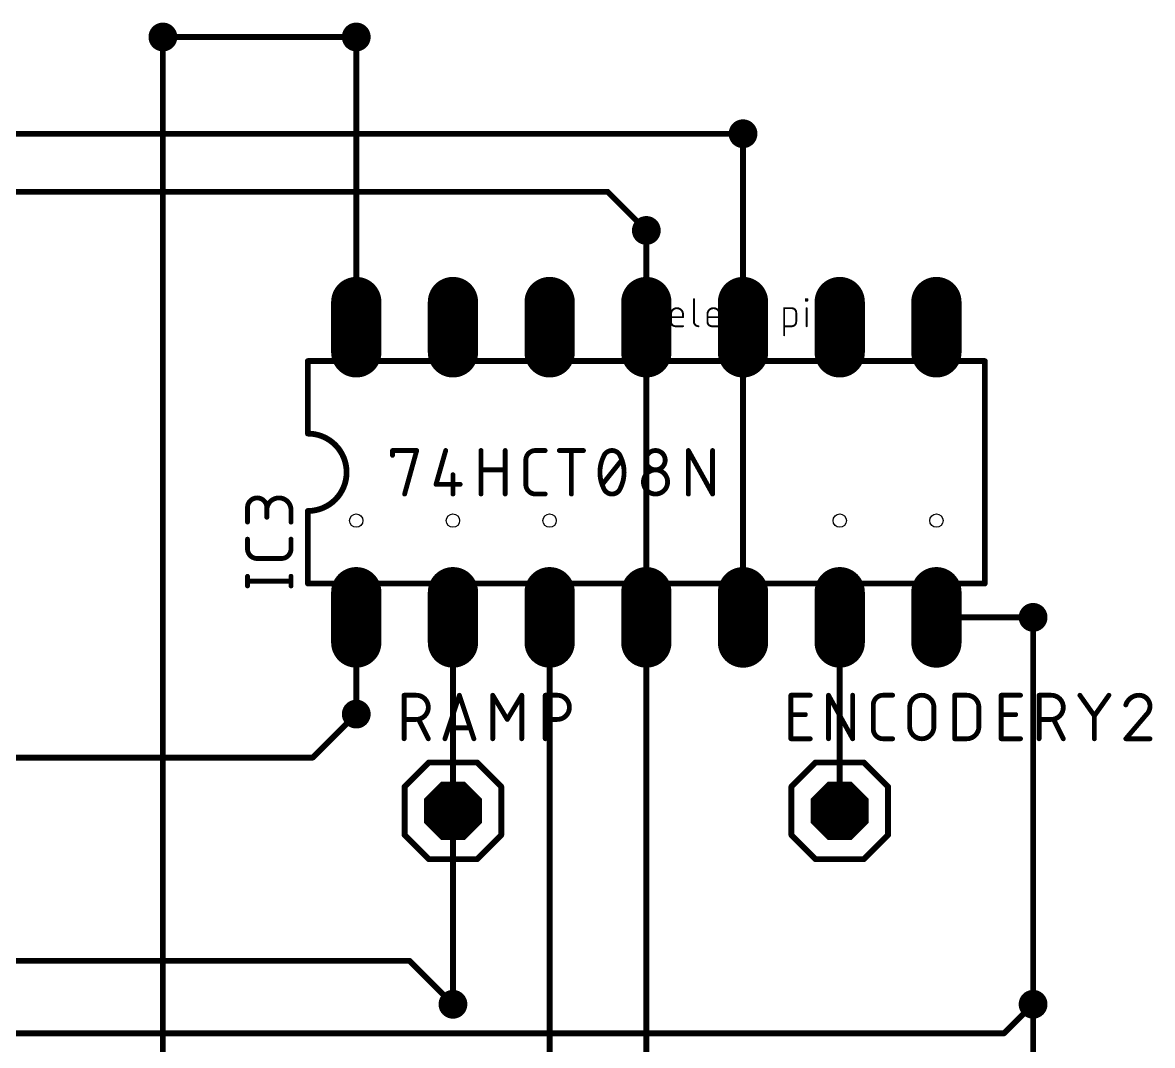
# Model space of a CAD drawing. Extents: x 0 to 254, y -39 to 254.
# Drawn here: x 47.11 to 76.79, y 26.86 to 53.72 of the extents above; entities that cross this region are included whole.
import ezdxf

# ---------------------------------------------------------------- set-up
doc = ezdxf.new("R2010")
doc.units = 0
for name, color, linetype in [('1', 12, 'CONTINUOUS'), ('16', 132, 'CONTINUOUS'), ('17', 110, 'CONTINUOUS'), ('18', 110, 'CONTINUOUS'), ('20', 31, 'CONTINUOUS'), ('21', 253, 'CONTINUOUS'), ('23', 53, 'CONTINUOUS'), ('25', 253, 'CONTINUOUS'), ('27', 253, 'CONTINUOUS'), ('51', 253, 'CONTINUOUS')]:
    doc.layers.add(name, color=color, linetype=linetype)

# ---------------------------------------------------------------- blocks, each defined once
blk = doc.blocks.new('RECT')
blk.add_solid([(-0.5, -0.5), (0.5, -0.5), (-0.5, 0.5), (0.5, 0.5)])
blk = doc.blocks.new('OCTAGONP')
at = {"const_width": 0.5}
blk.add_lwpolyline([(-0.25, -0.1036), (-0.25, 0.1036), (-0.1036, 0.25), (0.1036, 0.25), (0.25, 0.1036), (0.25, -0.1036), (0.1036, -0.25), (-0.1036, -0.25), (-0.25, -0.1036), (-0.25, 0.1036)], dxfattribs=at)
blk = doc.blocks.new('LONGP100')
at = {"const_width": 1}
blk.add_lwpolyline([(-0.5, 0), (0.5, 0)], dxfattribs=at)
at = {"const_width": 0.5}
for points in [[(-0.5, 0.25, 1), (-0.5, -0.25)], [(0.5, -0.25, 1), (0.5, 0.25)]]:
    blk.add_lwpolyline(points, format="xyb", dxfattribs=at)
blk = doc.blocks.new('ROUNDV')
at = {"const_width": 0.5}
blk.add_lwpolyline([(0, -0.25, 1), (0, 0.25, 1), (0, -0.25)], format="xyb", dxfattribs=at)

msp = doc.modelspace()

# ---------------------------------------------------------------- linework, layer by layer
at = {"layer": '1'}
for points, const_width in [([(50.8, 53.34), (50.8, 25.4)], 0.1524), ([(55.88, 45.72), (55.88, 53.34)], 0.1524), ([(66.04, 38.1), (66.04, 50.8)], 0.1524), ([(63.5, 38.1), (63.5, 48.26)], 0.1524), ([(63.8415, 46.4566), (63.8415, 45.7454)], 0.0508), ([(64.7503, 46.4566), (64.7503, 45.8639)], 0.0508), ([(65.7223, 46.4566), (65.7223, 45.8639)], 0.0508), ([(67.6903, 46.4171), (67.6903, 46.4566)], 0.0508), ([(67.6903, 46.4566), (67.7298, 46.4566)], 0.0508), ([(67.7298, 46.4171), (67.6903, 46.4171)], 0.0508), ([(67.7298, 46.4566), (67.7298, 46.4171)], 0.0508), ([(63.5254, 45.8639), (63.5254, 46.101)], 0.0508), ([(63.6439, 46.2195), (63.8415, 46.2195)], 0.0508), ([(64.1459, 45.8639), (64.1459, 46.0615)], 0.0508), ([(64.4619, 45.9825), (64.1459, 45.9825)], 0.0508), ([(64.4619, 46.0615), (64.4619, 45.9825)], 0.0508), ([(65.106, 45.8639), (65.106, 46.0615)], 0.0508), ([(65.4221, 45.9825), (65.106, 45.9825)], 0.0508), ([(65.4221, 46.0615), (65.4221, 45.9825)], 0.0508), ([(65.6433, 46.2195), (65.8804, 46.2195)], 0.0508), ([(66.1347, 45.8639), (66.1347, 46.0615)], 0.0508), ([(66.4507, 45.9825), (66.1347, 45.9825)], 0.0508), ([(66.4507, 46.0615), (66.4507, 45.9825)], 0.0508), ([(67.1209, 45.5083), (67.1209, 46.2195)], 0.0508), ([(67.1209, 46.2195), (67.3184, 46.2195)], 0.0508), ([(67.437, 46.101), (67.437, 45.8639)], 0.0508), ([(67.71, 45.7454), (67.71, 46.2195)], 0.0508), ([(68.0092, 45.7454), (68.0092, 46.2195)], 0.0508), ([(68.0092, 46.2195), (68.2067, 46.2195)], 0.0508), ([(68.3252, 46.101), (68.3252, 45.7454)], 0.0508), ([(63.8415, 45.7454), (63.6439, 45.7454)], 0.0508), ([(64.4619, 45.7454), (64.2644, 45.7454)], 0.0508), ([(65.4221, 45.7454), (65.2245, 45.7454)], 0.0508), ([(65.8409, 45.7454), (65.8804, 45.7454)], 0.0508), ([(66.4507, 45.7454), (66.2532, 45.7454)], 0.0508), ([(67.3184, 45.7454), (67.1209, 45.7454)], 0.0508), ([(55.88, 38.1), (55.88, 35.56)], 0.1524), ([(58.42, 38.1), (58.42, 33.02)], 0.1524), ([(60.96, 38.1), (60.96, 15.24)], 0.1524), ([(63.5, 38.1), (63.5, 15.24)], 0.1524), ([(68.58, 33.02), (68.58, 38.1)], 0.1524), ([(73.66, 27.94), (73.66, 38.1)], 0.1524), ([(58.42, 27.94), (58.42, 33.02)], 0.1524), ([(73.66, 27.94), (73.66, 15.24)], 0.1524)]:
    msp.add_lwpolyline(points, dxfattribs=dict(at, const_width=const_width))
for points, const_width in [([(50.8381, 53.34, 1), (50.7619, 53.34)], 0.0762), ([(55.9181, 53.34, 1), (55.8419, 53.34)], 0.0762), ([(66.0781, 50.8, 1), (66.0019, 50.8)], 0.0762), ([(63.5381, 48.26, 1), (63.4619, 48.26)], 0.0762), ([(63.8542, 46.4566, 1), (63.8288, 46.4566)], 0.0254), ([(64.763, 46.4566, 1), (64.7376, 46.4566)], 0.0254), ([(65.735, 46.4566, 1), (65.7096, 46.4566)], 0.0254), ([(67.703, 46.4566, 1), (67.6776, 46.4566)], 0.0254), ([(67.6903, 46.4693, 1), (67.6903, 46.4439)], 0.0254), ([(67.6903, 46.4298, 1), (67.6903, 46.4044)], 0.0254), ([(67.6776, 46.4171, 1), (67.703, 46.4171)], 0.0254), ([(67.7425, 46.4566, 1), (67.7171, 46.4566)], 0.0254), ([(67.7171, 46.4171, 1), (67.7425, 46.4171)], 0.0254), ([(67.7298, 46.4439, 1), (67.7298, 46.4693)], 0.0254), ([(67.7298, 46.4044, 1), (67.7298, 46.4298)], 0.0254), ([(63.6439, 46.2195, 0.4142), (63.5254, 46.101)], 0.0508), ([(63.5381, 46.101, 1), (63.5127, 46.101)], 0.0254), ([(63.5127, 46.101, 1), (63.5381, 46.101)], 0.0254), ([(63.6439, 46.2322, 1), (63.6439, 46.2068)], 0.0254), ([(63.6439, 46.2068, 1), (63.6439, 46.2322)], 0.0254), ([(63.8415, 46.2068, 1), (63.8415, 46.2322)], 0.0254), ([(64.4619, 46.0615, 1), (64.1459, 46.0615)], 0.0508), ([(64.1586, 46.0615, 1), (64.1332, 46.0615)], 0.0254), ([(64.1332, 46.0615, 1), (64.1586, 46.0615)], 0.0254), ([(64.1459, 45.9952, 1), (64.1459, 45.9698)], 0.0254), ([(64.4746, 46.0615, 1), (64.4492, 46.0615)], 0.0254), ([(64.4492, 46.0615, 1), (64.4746, 46.0615)], 0.0254), ([(64.4619, 45.9698, 1), (64.4619, 45.9952)], 0.0254), ([(65.4221, 46.0615, 1), (65.106, 46.0615)], 0.0508), ([(65.1187, 46.0615, 1), (65.0933, 46.0615)], 0.0254), ([(65.0933, 46.0615, 1), (65.1187, 46.0615)], 0.0254), ([(65.106, 45.9952, 1), (65.106, 45.9698)], 0.0254), ([(65.4348, 46.0615, 1), (65.4094, 46.0615)], 0.0254), ([(65.4094, 46.0615, 1), (65.4348, 46.0615)], 0.0254), ([(65.4221, 45.9698, 1), (65.4221, 45.9952)], 0.0254), ([(65.6433, 46.2322, 1), (65.6433, 46.2068)], 0.0254), ([(65.8804, 46.2068, 1), (65.8804, 46.2322)], 0.0254), ([(66.4507, 46.0615, 1), (66.1347, 46.0615)], 0.0508), ([(66.1474, 46.0615, 1), (66.122, 46.0615)], 0.0254), ([(66.122, 46.0615, 1), (66.1474, 46.0615)], 0.0254), ([(66.1347, 45.9952, 1), (66.1347, 45.9698)], 0.0254), ([(66.4634, 46.0615, 1), (66.438, 46.0615)], 0.0254), ([(66.438, 46.0615, 1), (66.4634, 46.0615)], 0.0254), ([(66.4507, 45.9698, 1), (66.4507, 45.9952)], 0.0254), ([(67.1336, 46.2195, 1), (67.1082, 46.2195)], 0.0254), ([(67.1209, 46.2322, 1), (67.1209, 46.2068)], 0.0254), ([(67.437, 46.101, 0.4142), (67.3184, 46.2195)], 0.0508), ([(67.3184, 46.2322, 1), (67.3184, 46.2068)], 0.0254), ([(67.3184, 46.2068, 1), (67.3184, 46.2322)], 0.0254), ([(67.4497, 46.101, 1), (67.4243, 46.101)], 0.0254), ([(67.4243, 46.101, 1), (67.4497, 46.101)], 0.0254), ([(67.7227, 46.2195, 1), (67.6973, 46.2195)], 0.0254), ([(68.0219, 46.2195, 1), (67.9965, 46.2195)], 0.0254), ([(68.0092, 46.2322, 1), (68.0092, 46.2068)], 0.0254), ([(68.3252, 46.101, 0.4142), (68.2067, 46.2195)], 0.0508), ([(68.2067, 46.2322, 1), (68.2067, 46.2068)], 0.0254), ([(68.2067, 46.2068, 1), (68.2067, 46.2322)], 0.0254), ([(68.3379, 46.101, 1), (68.3126, 46.101)], 0.0254), ([(68.3126, 46.101, 1), (68.3379, 46.101)], 0.0254), ([(55.8419, 45.72, 1), (55.9181, 45.72)], 0.0762), ([(63.5254, 45.8639, 0.4142), (63.6439, 45.7454)], 0.0508), ([(63.5381, 45.8639, 1), (63.5127, 45.8639)], 0.0254), ([(63.5127, 45.8639, 1), (63.5381, 45.8639)], 0.0254), ([(63.6439, 45.7581, 1), (63.6439, 45.7327)], 0.0254), ([(63.6439, 45.7327, 1), (63.6439, 45.7581)], 0.0254), ([(63.8288, 45.7454, 1), (63.8542, 45.7454)], 0.0254), ([(63.8415, 45.7327, 1), (63.8415, 45.7581)], 0.0254), ([(64.1459, 45.8639, 0.4142), (64.2644, 45.7454)], 0.0508), ([(64.1586, 45.8639, 1), (64.1332, 45.8639)], 0.0254), ([(64.1332, 45.8639, 1), (64.1586, 45.8639)], 0.0254), ([(64.2644, 45.7581, 1), (64.2644, 45.7327)], 0.0254), ([(64.2644, 45.7327, 1), (64.2644, 45.7581)], 0.0254), ([(64.4492, 45.9825, 1), (64.4746, 45.9825)], 0.0254), ([(64.4619, 45.7327, 1), (64.4619, 45.7581)], 0.0254), ([(64.7503, 45.8639, 0.4142), (64.8689, 45.7454)], 0.0508), ([(64.763, 45.8639, 1), (64.7376, 45.8639)], 0.0254), ([(64.7376, 45.8639, 1), (64.763, 45.8639)], 0.0254), ([(64.8689, 45.7327, 1), (64.8689, 45.7581)], 0.0254), ([(65.106, 45.8639, 0.4142), (65.2245, 45.7454)], 0.0508), ([(65.1187, 45.8639, 1), (65.0933, 45.8639)], 0.0254), ([(65.0933, 45.8639, 1), (65.1187, 45.8639)], 0.0254), ([(65.2245, 45.7581, 1), (65.2245, 45.7327)], 0.0254), ([(65.2245, 45.7327, 1), (65.2245, 45.7581)], 0.0254), ([(65.4094, 45.9825, 1), (65.4348, 45.9825)], 0.0254), ([(65.4221, 45.7327, 1), (65.4221, 45.7581)], 0.0254), ([(65.7223, 45.8639, 0.4142), (65.8409, 45.7454)], 0.0508), ([(65.735, 45.8639, 1), (65.7096, 45.8639)], 0.0254), ([(65.7096, 45.8639, 1), (65.735, 45.8639)], 0.0254), ([(65.8409, 45.7581, 1), (65.8409, 45.7327)], 0.0254), ([(65.8409, 45.7327, 1), (65.8409, 45.7581)], 0.0254), ([(65.8804, 45.7327, 1), (65.8804, 45.7581)], 0.0254), ([(66.1347, 45.8639, 0.4142), (66.2532, 45.7454)], 0.0508), ([(66.1474, 45.8639, 1), (66.122, 45.8639)], 0.0254), ([(66.122, 45.8639, 1), (66.1474, 45.8639)], 0.0254), ([(66.2532, 45.7581, 1), (66.2532, 45.7327)], 0.0254), ([(66.2532, 45.7327, 1), (66.2532, 45.7581)], 0.0254), ([(66.438, 45.9825, 1), (66.4634, 45.9825)], 0.0254), ([(66.4507, 45.7327, 1), (66.4507, 45.7581)], 0.0254), ([(67.1209, 45.7581, 1), (67.1209, 45.7327)], 0.0254), ([(67.3184, 45.7454, 0.4142), (67.437, 45.8639)], 0.0508), ([(67.3184, 45.7581, 1), (67.3184, 45.7327)], 0.0254), ([(67.3184, 45.7327, 1), (67.3184, 45.7581)], 0.0254), ([(67.4497, 45.8639, 1), (67.4243, 45.8639)], 0.0254), ([(67.4243, 45.8639, 1), (67.4497, 45.8639)], 0.0254), ([(67.6973, 45.7454, 1), (67.7227, 45.7454)], 0.0254), ([(67.9965, 45.7454, 1), (68.0219, 45.7454)], 0.0254), ([(68.3126, 45.7454, 1), (68.3379, 45.7454)], 0.0254), ([(67.1082, 45.5083, 1), (67.1336, 45.5083)], 0.0254), ([(55.9181, 38.1, 1), (55.8419, 38.1)], 0.0762), ([(58.4581, 38.1, 1), (58.3819, 38.1)], 0.0762), ([(60.9981, 38.1, 1), (60.9219, 38.1)], 0.0762), ([(63.5381, 38.1, 1), (63.4619, 38.1)], 0.0762), ([(63.4619, 38.1, 1), (63.5381, 38.1)], 0.0762), ([(66.0019, 38.1, 1), (66.0781, 38.1)], 0.0762), ([(68.6181, 38.1, 1), (68.5419, 38.1)], 0.0762), ([(73.6981, 38.1, 1), (73.6219, 38.1)], 0.0762), ([(55.8419, 35.56, 1), (55.9181, 35.56)], 0.0762), ([(58.4581, 33.02, 1), (58.3819, 33.02)], 0.0762), ([(58.3819, 33.02, 1), (58.4581, 33.02)], 0.0762), ([(68.5419, 33.02, 1), (68.6181, 33.02)], 0.0762), ([(58.3819, 27.94, 1), (58.4581, 27.94)], 0.0762), ([(73.6981, 27.94, 1), (73.6219, 27.94)], 0.0762), ([(73.6219, 27.94, 1), (73.6981, 27.94)], 0.0762)]:
    msp.add_lwpolyline(points, format="xyb", dxfattribs=dict(at, const_width=const_width))
at = {"layer": '16', "const_width": 0.1524}
for points in [[(55.88, 53.34), (50.8, 53.34)], [(43.18, 50.8), (66.04, 50.8)], [(62.484, 49.276), (31.496, 49.276)], [(63.5, 48.26), (62.484, 49.276)], [(73.66, 38.1), (71.12, 38.1)], [(55.88, 35.56), (54.737, 34.417)], [(54.737, 34.417), (31.623, 34.417)], [(57.277, 29.083), (29.083, 29.083)], [(57.277, 29.083), (58.42, 27.94)], [(72.898, 27.178), (73.66, 27.94)], [(72.898, 27.178), (41.402, 27.178)]]:
    msp.add_lwpolyline(points, dxfattribs=at)
at = {"layer": '16', "const_width": 0.0762}
for points in [[(50.8, 53.3781, 1), (50.8, 53.3019)], [(55.88, 53.3019, 1), (55.88, 53.3781)], [(66.04, 50.7619, 1), (66.04, 50.8381)], [(62.5109, 49.3029, 1), (62.4571, 49.2491)], [(62.484, 49.2379, 1), (62.484, 49.3141)], [(63.4731, 48.2331, 1), (63.5269, 48.2869)], [(71.12, 38.1381, 1), (71.12, 38.0619)], [(73.66, 38.0619, 1), (73.66, 38.1381)], [(55.9069, 35.5331, 1), (55.8531, 35.5869)], [(54.7101, 34.4439, 1), (54.7639, 34.3901)], [(54.737, 34.3789, 1), (54.737, 34.4551)], [(57.3039, 29.1099, 1), (57.2501, 29.0561)], [(57.277, 29.0449, 1), (57.277, 29.1211)], [(58.3931, 27.9131, 1), (58.4469, 27.9669)], [(73.6869, 27.9131, 1), (73.6331, 27.9669)], [(72.8711, 27.2049, 1), (72.9249, 27.1511)], [(72.898, 27.1399, 1), (72.898, 27.2161)]]:
    msp.add_lwpolyline(points, format="xyb", dxfattribs=at)
at = {"layer": '20'}
for centre in [(63.5, 45.72), (66.04, 45.72), (55.88, 40.64), (58.42, 40.64), (60.96, 40.64), (68.58, 40.64), (71.12, 40.64)]:
    msp.add_circle(centre, 0.175, dxfattribs=at)
at = {"layer": '21', "const_width": 0.1524}
for points in [[(72.39, 44.831), (54.61, 44.831)], [(54.61, 44.831), (54.61, 42.926)], [(72.39, 44.831), (72.39, 38.989)], [(54.61, 38.989), (54.61, 40.894)], [(54.61, 38.989), (72.39, 38.989)], [(57.785, 34.29), (57.15, 33.655)], [(57.785, 34.29), (59.055, 34.29)], [(59.055, 34.29), (59.69, 33.655)], [(67.945, 34.29), (67.31, 33.655)], [(67.945, 34.29), (69.215, 34.29)], [(69.215, 34.29), (69.85, 33.655)], [(57.15, 33.655), (57.15, 32.385)], [(59.69, 33.655), (59.69, 32.385)], [(67.31, 33.655), (67.31, 32.385)], [(69.85, 33.655), (69.85, 32.385)], [(57.15, 32.385), (57.785, 31.75)], [(59.69, 32.385), (59.055, 31.75)], [(67.31, 32.385), (67.945, 31.75)], [(69.85, 32.385), (69.215, 31.75)], [(59.055, 31.75), (57.785, 31.75)], [(69.215, 31.75), (67.945, 31.75)]]:
    msp.add_lwpolyline(points, dxfattribs=at)
at = {"layer": '21'}
for points, const_width in [([(54.61, 44.8691, 1), (54.61, 44.7929)], 0.0762), ([(54.6481, 44.831, 1), (54.5719, 44.831)], 0.0762), ([(72.4281, 44.831, 1), (72.3519, 44.831)], 0.0762), ([(72.39, 44.7929, 1), (72.39, 44.8691)], 0.0762), ([(54.61, 40.894, 1), (54.61, 42.926)], 0.1524), ([(54.61, 42.9641, 1), (54.61, 42.8879)], 0.0762), ([(54.5719, 42.926, 1), (54.6481, 42.926)], 0.0762), ([(54.6481, 40.894, 1), (54.5719, 40.894)], 0.0762), ([(54.61, 40.9321, 1), (54.61, 40.8559)], 0.0762), ([(54.61, 39.0271, 1), (54.61, 38.9509)], 0.0762), ([(54.5719, 38.989, 1), (54.6481, 38.989)], 0.0762), ([(72.3519, 38.989, 1), (72.4281, 38.989)], 0.0762), ([(72.39, 38.9509, 1), (72.39, 39.0271)], 0.0762), ([(57.785, 34.3281, 1), (57.785, 34.2519)], 0.0762), ([(57.8119, 34.2631, 1), (57.7581, 34.3169)], 0.0762), ([(59.0819, 34.3169, 1), (59.0281, 34.2631)], 0.0762), ([(59.055, 34.2519, 1), (59.055, 34.3281)], 0.0762), ([(67.945, 34.3281, 1), (67.945, 34.2519)], 0.0762), ([(67.9719, 34.2631, 1), (67.9181, 34.3169)], 0.0762), ([(69.2419, 34.3169, 1), (69.1881, 34.2631)], 0.0762), ([(69.215, 34.2519, 1), (69.215, 34.3281)], 0.0762), ([(57.1881, 33.655, 1), (57.1119, 33.655)], 0.0762), ([(57.1231, 33.6819, 1), (57.1769, 33.6281)], 0.0762), ([(59.7281, 33.655, 1), (59.6519, 33.655)], 0.0762), ([(59.6631, 33.6281, 1), (59.7169, 33.6819)], 0.0762), ([(67.3481, 33.655, 1), (67.2719, 33.655)], 0.0762), ([(67.2831, 33.6819, 1), (67.3369, 33.6281)], 0.0762), ([(69.8881, 33.655, 1), (69.8119, 33.655)], 0.0762), ([(69.8231, 33.6281, 1), (69.8769, 33.6819)], 0.0762), ([(57.1119, 32.385, 1), (57.1881, 32.385)], 0.0762), ([(57.1769, 32.4119, 1), (57.1231, 32.3581)], 0.0762), ([(59.6519, 32.385, 1), (59.7281, 32.385)], 0.0762), ([(59.7169, 32.3581, 1), (59.6631, 32.4119)], 0.0762), ([(67.2719, 32.385, 1), (67.3481, 32.385)], 0.0762), ([(67.3369, 32.4119, 1), (67.2831, 32.3581)], 0.0762), ([(69.8119, 32.385, 1), (69.8881, 32.385)], 0.0762), ([(69.8769, 32.3581, 1), (69.8231, 32.4119)], 0.0762), ([(57.785, 31.7881, 1), (57.785, 31.7119)], 0.0762), ([(57.7581, 31.7231, 1), (57.8119, 31.7769)], 0.0762), ([(59.0281, 31.7769, 1), (59.0819, 31.7231)], 0.0762), ([(59.055, 31.7119, 1), (59.055, 31.7881)], 0.0762), ([(67.945, 31.7881, 1), (67.945, 31.7119)], 0.0762), ([(67.9181, 31.7231, 1), (67.9719, 31.7769)], 0.0762), ([(69.1881, 31.7769, 1), (69.2419, 31.7231)], 0.0762), ([(69.215, 31.7119, 1), (69.215, 31.7881)], 0.0762)]:
    msp.add_lwpolyline(points, format="xyb", dxfattribs=dict(at, const_width=const_width))
at = {"layer": '23'}
for p in [(63.5, 41.91), (58.42, 33.02), (68.58, 33.02)]:
    msp.add_point(p, dxfattribs=at)
at = {"layer": '25'}
for points, const_width in [([(53.5305, 40.9829, 1), (53.0225, 40.9829)], 0.127), ([(54.1655, 40.9194, 1), (53.5305, 40.9194)], 0.127), ([(53.0543, 40.9829, 1), (52.9907, 40.9829)], 0.0635), ([(52.9907, 40.9829, 1), (53.0543, 40.9829)], 0.0635), ([(53.5623, 40.9829, 1), (53.4988, 40.9829)], 0.0635), ([(53.4988, 40.9829, 1), (53.5623, 40.9829)], 0.0635), ([(54.1973, 40.9194, 1), (54.1337, 40.9194)], 0.0635), ([(53.4988, 40.9194, 1), (53.5623, 40.9194)], 0.0635), ([(53.4988, 40.7289, 1), (53.5623, 40.7289)], 0.0635), ([(54.1337, 40.9194, 1), (54.1973, 40.9194)], 0.0635), ([(52.9907, 40.6019, 1), (53.0543, 40.6019)], 0.0635), ([(54.1337, 40.6019, 1), (54.1973, 40.6019)], 0.0635), ([(53.0543, 40.1537, 1), (52.9907, 40.1537)], 0.0635), ([(54.1973, 40.1537, 1), (54.1337, 40.1537)], 0.0635), ([(53.0543, 39.8997, 1), (52.9907, 39.8997)], 0.0635), ([(52.9907, 39.8997, 1), (53.0543, 39.8997)], 0.0635), ([(53.0225, 39.8997, 0.4142), (53.2765, 39.6457)], 0.127), ([(53.9115, 39.6457, 0.4142), (54.1655, 39.8997)], 0.127), ([(54.1973, 39.8997, 1), (54.1337, 39.8997)], 0.0635), ([(54.1337, 39.8997, 1), (54.1973, 39.8997)], 0.0635), ([(53.2765, 39.6774, 1), (53.2765, 39.6139)], 0.0635), ([(53.2765, 39.6139, 1), (53.2765, 39.6774)], 0.0635), ([(53.9115, 39.6774, 1), (53.9115, 39.6139)], 0.0635), ([(53.9115, 39.6139, 1), (53.9115, 39.6774)], 0.0635), ([(53.0543, 39.1795, 1), (52.9907, 39.1795)], 0.0635), ([(54.1973, 39.1795, 1), (54.1337, 39.1795)], 0.0635), ([(52.9907, 38.9255, 1), (53.0543, 38.9255)], 0.0635), ([(53.0225, 39.0843, 1), (53.0225, 39.0207)], 0.0635), ([(54.1337, 38.9255, 1), (54.1973, 38.9255)], 0.0635), ([(54.1655, 39.0207, 1), (54.1655, 39.0843)], 0.0635), ([(57.1373, 36.0871, 1), (57.1373, 36.0236)], 0.0635), ([(57.1691, 36.0553, 1), (57.1056, 36.0553)], 0.0635), ([(57.4548, 36.0871, 1), (57.4548, 36.0236)], 0.0635), ([(57.4548, 35.4203, 1), (57.4548, 36.0553)], 0.127), ([(57.4548, 36.0236, 1), (57.4548, 36.0871)], 0.0635), ([(58.6196, 36.0653, 1), (58.5594, 36.0453)], 0.0635), ([(58.6196, 36.0453, 1), (58.5594, 36.0653)], 0.0635), ([(59.4976, 36.0553, 1), (59.4341, 36.0553)], 0.0635), ([(59.493, 36.0716, 1), (59.4386, 36.039)], 0.0635), ([(60.2596, 36.0553, 1), (60.1961, 36.0553)], 0.0635), ([(60.255, 36.039, 1), (60.2006, 36.0716)], 0.0635), ([(60.8755, 36.0553, 1), (60.812, 36.0553)], 0.0635), ([(60.8438, 36.0871, 1), (60.8438, 36.0236)], 0.0635), ([(61.1613, 36.0871, 1), (61.1613, 36.0236)], 0.0635), ([(61.1613, 35.4203, 1), (61.1613, 36.0553)], 0.127), ([(61.1613, 36.0236, 1), (61.1613, 36.0871)], 0.0635), ([(67.2973, 36.0871, 1), (67.2973, 36.0236)], 0.0635), ([(67.3291, 36.0553, 1), (67.2656, 36.0553)], 0.0635), ([(67.8053, 36.0236, 1), (67.8053, 36.0871)], 0.0635), ([(68.3171, 36.0553, 1), (68.2536, 36.0553)], 0.0635), ([(68.3131, 36.0707, 1), (68.2576, 36.0399)], 0.0635), ([(68.9521, 36.0553, 1), (68.8886, 36.0553)], 0.0635), ([(69.7167, 36.0553, 0.4142), (69.4627, 35.8013)], 0.127), ([(69.7167, 36.0871, 1), (69.7167, 36.0236)], 0.0635), ([(69.7167, 36.0236, 1), (69.7167, 36.0871)], 0.0635), ([(69.9707, 36.0236, 1), (69.9707, 36.0871)], 0.0635), ([(71.054, 35.7378, 1), (70.419, 35.7378)], 0.127), ([(71.6318, 36.0553, 1), (71.5683, 36.0553)], 0.0635), ([(71.6001, 36.0871, 1), (71.6001, 36.0236)], 0.0635), ([(71.9176, 36.0871, 1), (71.9176, 36.0236)], 0.0635), ([(72.2351, 35.7378, 0.4142), (71.9176, 36.0553)], 0.127), ([(71.9176, 36.0236, 1), (71.9176, 36.0871)], 0.0635), ([(72.8218, 36.0871, 1), (72.8218, 36.0236)], 0.0635), ([(72.8535, 36.0553, 1), (72.79, 36.0553)], 0.0635), ([(73.3298, 36.0236, 1), (73.3298, 36.0871)], 0.0635), ([(73.8181, 36.0871, 1), (73.8181, 36.0236)], 0.0635), ([(73.8499, 36.0553, 1), (73.7864, 36.0553)], 0.0635), ([(74.1356, 36.0871, 1), (74.1356, 36.0236)], 0.0635), ([(74.1356, 35.4203, 1), (74.1356, 36.0553)], 0.127), ([(74.1356, 36.0236, 1), (74.1356, 36.0871)], 0.0635), ([(74.9153, 36.0736, 1), (74.8634, 36.037)], 0.0635), ([(75.6773, 36.037, 1), (75.6254, 36.0736)], 0.0635), ([(76.4451, 36.0553, 0.3252), (76.0958, 35.8013)], 0.127), ([(76.4451, 36.0871, 1), (76.4451, 36.0236)], 0.0635), ([(76.7309, 35.7696, 0.4142), (76.4451, 36.0553)], 0.127), ([(76.4451, 36.0236, 1), (76.4451, 36.0871)], 0.0635), ([(69.4945, 35.8013, 1), (69.431, 35.8013)], 0.0635), ([(69.431, 35.8013, 1), (69.4945, 35.8013)], 0.0635), ([(70.4507, 35.7378, 1), (70.3872, 35.7378)], 0.0635), ([(70.3872, 35.7378, 1), (70.4507, 35.7378)], 0.0635), ([(71.0857, 35.7378, 1), (71.0222, 35.7378)], 0.0635), ([(71.0222, 35.7378, 1), (71.0857, 35.7378)], 0.0635), ([(72.2668, 35.7378, 1), (72.2033, 35.7378)], 0.0635), ([(72.2033, 35.7378, 1), (72.2668, 35.7378)], 0.0635), ([(76.0656, 35.8111, 1), (76.1261, 35.7915)], 0.0635), ([(76.6356, 35.5473, 0.2053), (76.7309, 35.7696)], 0.127), ([(76.7626, 35.7696, 1), (76.6991, 35.7695)], 0.0635), ([(76.6991, 35.7696, 1), (76.7626, 35.7696)], 0.0635), ([(57.1373, 35.4521, 1), (57.1373, 35.3886)], 0.0635), ([(57.4548, 35.4521, 1), (57.4548, 35.3886)], 0.0635), ([(57.4548, 35.3886, 1), (57.4548, 35.4521)], 0.0635), ([(57.5467, 35.4345, 1), (57.4899, 35.4061)], 0.0635), ([(59.8196, 35.4366, 1), (59.874, 35.404)], 0.0635), ([(59.8196, 35.404, 1), (59.874, 35.4366)], 0.0635), ([(60.8438, 35.4521, 1), (60.8438, 35.3886)], 0.0635), ([(61.1613, 35.4521, 1), (61.1613, 35.3886)], 0.0635), ([(61.1613, 35.3886, 1), (61.1613, 35.4521)], 0.0635), ([(67.2973, 35.5791, 1), (67.2973, 35.5155)], 0.0635), ([(67.6783, 35.5155, 1), (67.6783, 35.5791)], 0.0635), ([(72.8218, 35.5791, 1), (72.8218, 35.5155)], 0.0635), ([(73.2028, 35.5155, 1), (73.2028, 35.5791)], 0.0635), ([(73.8181, 35.4521, 1), (73.8181, 35.3886)], 0.0635), ([(74.1356, 35.4521, 1), (74.1356, 35.3886)], 0.0635), ([(74.1356, 35.3886, 1), (74.1356, 35.4521)], 0.0635), ([(74.2275, 35.4345, 1), (74.1707, 35.4061)], 0.0635), ([(75.2444, 35.5339, 1), (75.2963, 35.4972)], 0.0635), ([(75.3021, 35.5156, 1), (75.2386, 35.5156)], 0.0635), ([(75.2444, 35.4972, 1), (75.2963, 35.5339)], 0.0635), ([(76.6137, 35.5703, 1), (76.6575, 35.5243)], 0.0635), ([(76.6598, 35.5267, 1), (76.6114, 35.5679)], 0.0635), ([(58.3038, 35.2298, 1), (58.3038, 35.1663)], 0.0635), ([(58.8753, 35.1663, 1), (58.8753, 35.2298)], 0.0635), ([(69.4627, 35.1663, 0.4142), (69.7167, 34.9123)], 0.127), ([(69.4945, 35.1663, 1), (69.431, 35.1663)], 0.0635), ([(69.431, 35.1663, 1), (69.4945, 35.1663)], 0.0635), ([(70.419, 35.2298, 1), (71.054, 35.2298)], 0.127), ([(70.4507, 35.2298, 1), (70.3872, 35.2298)], 0.0635), ([(70.3872, 35.2298, 1), (70.4507, 35.2298)], 0.0635), ([(71.0857, 35.2298, 1), (71.0222, 35.2298)], 0.0635), ([(71.0222, 35.2298, 1), (71.0857, 35.2298)], 0.0635), ([(71.9176, 34.9123, 0.4142), (72.2351, 35.2298)], 0.127), ([(72.2668, 35.2298, 1), (72.2033, 35.2298)], 0.0635), ([(72.2033, 35.2298, 1), (72.2668, 35.2298)], 0.0635), ([(57.1056, 34.9123, 1), (57.1691, 34.9123)], 0.0635), ([(57.7439, 34.8981, 1), (57.8007, 34.9265)], 0.0635), ([(58.1784, 34.9223, 1), (58.2386, 34.9023)], 0.0635), ([(58.9404, 34.9023, 1), (59.0006, 34.9223)], 0.0635), ([(59.4341, 34.9123, 1), (59.4976, 34.9123)], 0.0635), ([(60.1961, 34.9123, 1), (60.2596, 34.9123)], 0.0635), ([(60.812, 34.9123, 1), (60.8755, 34.9123)], 0.0635), ([(67.2973, 34.9441, 1), (67.2973, 34.8805)], 0.0635), ([(67.2656, 34.9123, 1), (67.3291, 34.9123)], 0.0635), ([(67.8053, 34.8805, 1), (67.8053, 34.9441)], 0.0635), ([(68.2536, 34.9123, 1), (68.3171, 34.9123)], 0.0635), ([(68.8886, 34.9123, 1), (68.9521, 34.9123)], 0.0635), ([(68.8926, 34.8969, 1), (68.9481, 34.9277)], 0.0635), ([(69.7167, 34.9441, 1), (69.7167, 34.8805)], 0.0635), ([(69.7167, 34.8805, 1), (69.7167, 34.9441)], 0.0635), ([(69.9707, 34.8805, 1), (69.9707, 34.9441)], 0.0635), ([(71.6001, 34.9441, 1), (71.6001, 34.8805)], 0.0635), ([(71.5683, 34.9123, 1), (71.6318, 34.9123)], 0.0635), ([(71.9176, 34.9441, 1), (71.9176, 34.8805)], 0.0635), ([(71.9176, 34.8805, 1), (71.9176, 34.9441)], 0.0635), ([(72.8218, 34.9441, 1), (72.8218, 34.8805)], 0.0635), ([(72.79, 34.9123, 1), (72.8535, 34.9123)], 0.0635), ([(73.3298, 34.8805, 1), (73.3298, 34.9441)], 0.0635), ([(73.7864, 34.9123, 1), (73.8499, 34.9123)], 0.0635), ([(74.4247, 34.8981, 1), (74.4815, 34.9265)], 0.0635), ([(75.2386, 34.9123, 1), (75.3021, 34.9123)], 0.0635), ([(76.0958, 34.9441, 1), (76.0958, 34.8805)], 0.0635), ([(76.0717, 34.9329, 1), (76.12, 34.8917)], 0.0635), ([(76.7309, 34.8805, 1), (76.7309, 34.9441)], 0.0635)]:
    msp.add_lwpolyline(points, format="xyb", dxfattribs=dict(at, const_width=const_width))
at = {"layer": '25', "const_width": 0.127}
for points in [[(53.0225, 40.6019), (53.0225, 40.9829)], [(53.5305, 40.9829), (53.5305, 40.7289)], [(54.1655, 40.6019), (54.1655, 40.9194)], [(53.0225, 39.8997), (53.0225, 40.1537)], [(54.1655, 40.1537), (54.1655, 39.8997)], [(53.9115, 39.6457), (53.2765, 39.6457)], [(53.0225, 38.9255), (53.0225, 39.1795)], [(54.1655, 38.9255), (54.1655, 39.1795)], [(53.0225, 39.0525), (54.1655, 39.0525)], [(57.1373, 34.9123), (57.1373, 36.0553)], [(57.1373, 36.0553), (57.4548, 36.0553)], [(58.2085, 34.9123), (58.5895, 36.0553)], [(58.5895, 36.0553), (58.9705, 34.9123)], [(59.4658, 34.9123), (59.4658, 36.0553)], [(59.4658, 36.0553), (59.8468, 35.4203)], [(59.8468, 35.4203), (60.2278, 36.0553)], [(60.2278, 36.0553), (60.2278, 34.9123)], [(60.8438, 34.9123), (60.8438, 36.0553)], [(60.8438, 36.0553), (61.1613, 36.0553)], [(67.2973, 34.9123), (67.2973, 36.0553)], [(67.2973, 36.0553), (67.8053, 36.0553)], [(68.2854, 34.9123), (68.2854, 36.0553)], [(68.2854, 36.0553), (68.9204, 34.9123)], [(68.9204, 34.9123), (68.9204, 36.0553)], [(69.7167, 36.0553), (69.9707, 36.0553)], [(71.6001, 34.9123), (71.6001, 36.0553)], [(71.6001, 36.0553), (71.9176, 36.0553)], [(72.8218, 34.9123), (72.8218, 36.0553)], [(72.8218, 36.0553), (73.3298, 36.0553)], [(73.8181, 34.9123), (73.8181, 36.0553)], [(73.8181, 36.0553), (74.1356, 36.0553)], [(74.8894, 36.0553), (75.2704, 35.5156)], [(75.2704, 35.5156), (75.6514, 36.0553)], [(69.4627, 35.1663), (69.4627, 35.8013)], [(70.419, 35.2298), (70.419, 35.7378)], [(71.054, 35.7378), (71.054, 35.2298)], [(72.2351, 35.7378), (72.2351, 35.2298)], [(57.4548, 35.4203), (57.1373, 35.4203)], [(57.7723, 34.9123), (57.5183, 35.4203)], [(61.1613, 35.4203), (60.8438, 35.4203)], [(67.2973, 35.5473), (67.6783, 35.5473)], [(72.8218, 35.5473), (73.2028, 35.5473)], [(74.1356, 35.4203), (73.8181, 35.4203)], [(74.4531, 34.9123), (74.1991, 35.4203)], [(75.2704, 34.9123), (75.2704, 35.5156)], [(76.6356, 35.5473), (76.0958, 34.9123)], [(58.8753, 35.1981), (58.3038, 35.1981)], [(67.8053, 34.9123), (67.2973, 34.9123)], [(69.9707, 34.9123), (69.7167, 34.9123)], [(71.9176, 34.9123), (71.6001, 34.9123)], [(73.3298, 34.9123), (72.8218, 34.9123)], [(76.0958, 34.9123), (76.7309, 34.9123)]]:
    msp.add_lwpolyline(points, dxfattribs=at)
at = {"layer": '27'}
for points, const_width in [([(56.8325, 42.5133, 1), (56.8325, 42.4498)], 0.0635), ([(56.8643, 42.4815, 1), (56.8008, 42.4815)], 0.0635), ([(57.4981, 42.473, 1), (57.4369, 42.49)], 0.0635), ([(57.4675, 42.4498, 1), (57.4675, 42.5133)], 0.0635), ([(58.26, 42.4728, 1), (58.199, 42.4902)], 0.0635), ([(59.1884, 42.4815, 1), (59.1249, 42.4815)], 0.0635), ([(59.8234, 42.4815, 1), (59.7599, 42.4815)], 0.0635), ([(60.588, 42.4815, 0.4142), (60.334, 42.2275)], 0.127), ([(60.588, 42.5133, 1), (60.588, 42.4498)], 0.0635), ([(60.588, 42.4498, 1), (60.588, 42.5133)], 0.0635), ([(60.842, 42.4498, 1), (60.842, 42.5133)], 0.0635), ([(61.214, 42.5133, 1), (61.214, 42.4498)], 0.0635), ([(61.5632, 42.4815, 1), (61.4997, 42.4815)], 0.0635), ([(61.849, 42.4498, 1), (61.849, 42.5133)], 0.0635), ([(62.5983, 42.4815, 0.3205), (62.376, 42.3227)], 0.127), ([(62.5983, 42.5133, 1), (62.5983, 42.4498)], 0.0635), ([(62.8205, 42.3227, 0.3205), (62.5983, 42.4815)], 0.127), ([(62.5983, 42.4498, 1), (62.5983, 42.5133)], 0.0635), ([(63.9953, 42.2275, 1), (63.4873, 42.2275)], 0.127), ([(64.6366, 42.4815, 1), (64.5731, 42.4815)], 0.0635), ([(64.6327, 42.4969, 1), (64.5771, 42.4661)], 0.0635), ([(65.2716, 42.4815, 1), (65.2081, 42.4815)], 0.0635), ([(56.8008, 42.3545, 1), (56.8643, 42.3545)], 0.0635), ([(60.3657, 42.2275, 1), (60.3022, 42.2275)], 0.0635), ([(60.3022, 42.2275, 1), (60.3657, 42.2275)], 0.0635), ([(62.376, 42.3227, 0.1139), (62.2808, 41.91)], 0.127), ([(62.346, 42.333, 1), (62.4061, 42.3125)], 0.0635), ([(62.4046, 42.3088, 1), (62.3475, 42.3367)], 0.0635), ([(62.8491, 42.3367, 1), (62.792, 42.3088)], 0.0635), ([(62.9158, 41.91, 0.1139), (62.8205, 42.3227)], 0.127), ([(62.7905, 42.3125, 1), (62.8506, 42.333)], 0.0635), ([(62.8771, 42.2077, 1), (62.8275, 42.2473)], 0.0635), ([(63.519, 42.2275, 1), (63.4555, 42.2275)], 0.0635), ([(63.4555, 42.2275, 1), (63.519, 42.2275)], 0.0635), ([(63.4873, 42.2275, 1), (63.9953, 42.2275)], 0.127), ([(64.027, 42.2275, 1), (63.9635, 42.2275)], 0.0635), ([(63.9635, 42.2275, 1), (64.027, 42.2275)], 0.0635), ([(58.4518, 41.8465, 1), (58.3882, 41.8465)], 0.0635), ([(59.1566, 42.0053, 1), (59.1566, 41.9417)], 0.0635), ([(59.7916, 41.9417, 1), (59.7916, 42.0053)], 0.0635), ([(62.3125, 41.91, 1), (62.249, 41.91)], 0.0635), ([(62.249, 41.91, 1), (62.3125, 41.91)], 0.0635), ([(62.2808, 41.91, 0.1139), (62.376, 41.4973)], 0.127), ([(62.8205, 41.4973, 0.1139), (62.9158, 41.91)], 0.127), ([(62.9475, 41.91, 1), (62.884, 41.91)], 0.0635), ([(62.884, 41.91, 1), (62.9475, 41.91)], 0.0635), ([(64.0588, 41.656, 1), (63.4238, 41.656)], 0.127), ([(57.9755, 41.6243, 1), (57.9755, 41.5607)], 0.0635), ([(57.945, 41.6012, 1), (58.006, 41.5838)], 0.0635), ([(58.6105, 41.5607, 1), (58.6105, 41.6243)], 0.0635), ([(60.3657, 41.5925, 1), (60.3022, 41.5925)], 0.0635), ([(60.3022, 41.5925, 1), (60.3657, 41.5925)], 0.0635), ([(60.334, 41.5925, 0.4142), (60.588, 41.3385)], 0.127), ([(62.3195, 41.6123, 1), (62.3691, 41.5727)], 0.0635), ([(62.376, 41.4973, 0.3205), (62.5983, 41.3385)], 0.127), ([(62.4061, 41.5075, 1), (62.346, 41.487)], 0.0635), ([(62.5983, 41.3385, 0.3205), (62.8205, 41.4973)], 0.127), ([(62.8506, 41.487, 1), (62.7905, 41.5075)], 0.0635), ([(63.4555, 41.656, 1), (63.392, 41.656)], 0.0635), ([(63.392, 41.656, 1), (63.4555, 41.656)], 0.0635), ([(63.4238, 41.656, 1), (64.0588, 41.656)], 0.127), ([(64.0905, 41.656, 1), (64.027, 41.656)], 0.0635), ([(64.027, 41.656, 1), (64.0905, 41.656)], 0.0635), ([(57.1194, 41.347, 1), (57.1806, 41.33)], 0.0635), ([(58.3882, 41.3385, 1), (58.4518, 41.3385)], 0.0635), ([(59.1249, 41.3385, 1), (59.1884, 41.3385)], 0.0635), ([(59.7599, 41.3385, 1), (59.8234, 41.3385)], 0.0635), ([(60.588, 41.3703, 1), (60.588, 41.3068)], 0.0635), ([(60.588, 41.3068, 1), (60.588, 41.3703)], 0.0635), ([(60.842, 41.3068, 1), (60.842, 41.3703)], 0.0635), ([(61.4997, 41.3385, 1), (61.5632, 41.3385)], 0.0635), ([(62.3475, 41.4833, 1), (62.4046, 41.5112)], 0.0635), ([(62.5983, 41.3703, 1), (62.5983, 41.3068)], 0.0635), ([(62.5983, 41.3068, 1), (62.5983, 41.3703)], 0.0635), ([(62.792, 41.5112, 1), (62.8491, 41.4833)], 0.0635), ([(64.5731, 41.3385, 1), (64.6366, 41.3385)], 0.0635), ([(65.2081, 41.3385, 1), (65.2716, 41.3385)], 0.0635), ([(65.2121, 41.3231, 1), (65.2677, 41.3539)], 0.0635)]:
    msp.add_lwpolyline(points, format="xyb", dxfattribs=dict(at, const_width=const_width))
at = {"layer": '27', "const_width": 0.127}
for points in [[(56.8325, 42.3545), (56.8325, 42.4815)], [(56.8325, 42.4815), (57.4675, 42.4815)], [(57.4675, 42.4815), (57.15, 41.3385)], [(58.2295, 42.4815), (57.9755, 41.5925)], [(59.1566, 41.3385), (59.1566, 42.4815)], [(59.7916, 42.4815), (59.7916, 41.3385)], [(60.588, 42.4815), (60.842, 42.4815)], [(61.214, 42.4815), (61.849, 42.4815)], [(61.5315, 41.3385), (61.5315, 42.4815)], [(64.6049, 41.3385), (64.6049, 42.4815)], [(64.6049, 42.4815), (65.2399, 41.3385)], [(65.2399, 41.3385), (65.2399, 42.4815)], [(60.334, 41.5925), (60.334, 42.2275)], [(62.3443, 41.5925), (62.8523, 42.2275)], [(58.42, 41.8465), (58.42, 41.3385)], [(59.1566, 41.9735), (59.7916, 41.9735)], [(57.9755, 41.5925), (58.6105, 41.5925)], [(60.842, 41.3385), (60.588, 41.3385)]]:
    msp.add_lwpolyline(points, dxfattribs=at)

# ---------------------------------------------------------------- block references
at = {"layer": '17', "xscale": 1.3208, "yscale": 1.3208, "rotation": 90}
for p in [(55.88, 45.72), (55.88, 45.72), (58.42, 45.72), (58.42, 45.72), (60.96, 45.72), (60.96, 45.72), (63.5, 45.72), (63.5, 45.72), (66.04, 45.72), (66.04, 45.72), (68.58, 45.72), (68.58, 45.72), (71.12, 45.72), (71.12, 45.72), (55.88, 38.1), (55.88, 38.1), (58.42, 38.1), (58.42, 38.1), (60.96, 38.1), (60.96, 38.1), (63.5, 38.1), (63.5, 38.1), (66.04, 38.1), (66.04, 38.1), (68.58, 38.1), (68.58, 38.1), (71.12, 38.1), (71.12, 38.1)]:
    msp.add_blockref('LONGP100', p, dxfattribs=at)
at = {"layer": '17', "xscale": 1.524, "yscale": 1.524}
for p in [(58.42, 33.02), (58.42, 33.02), (68.58, 33.02), (68.58, 33.02)]:
    msp.add_blockref('OCTAGONP', p, dxfattribs=at)
at = {"layer": '18', "xscale": 0.7564, "yscale": 0.7564}
for p in [(50.8, 53.34), (50.8, 53.34), (55.88, 53.34), (55.88, 53.34), (66.04, 50.8), (66.04, 50.8), (63.5, 48.26), (63.5, 48.26), (73.66, 38.1), (73.66, 38.1), (55.88, 35.56), (55.88, 35.56), (58.42, 27.94), (58.42, 27.94), (73.66, 27.94), (73.66, 27.94)]:
    msp.add_blockref('ROUNDV', p, dxfattribs=at)
at = {"layer": '51', "xscale": 0.508, "yscale": 0.508}
for p in [(58.42, 33.02), (68.58, 33.02)]:
    msp.add_blockref('RECT', p, dxfattribs=at)

doc.saveas('drawing.dxf')
